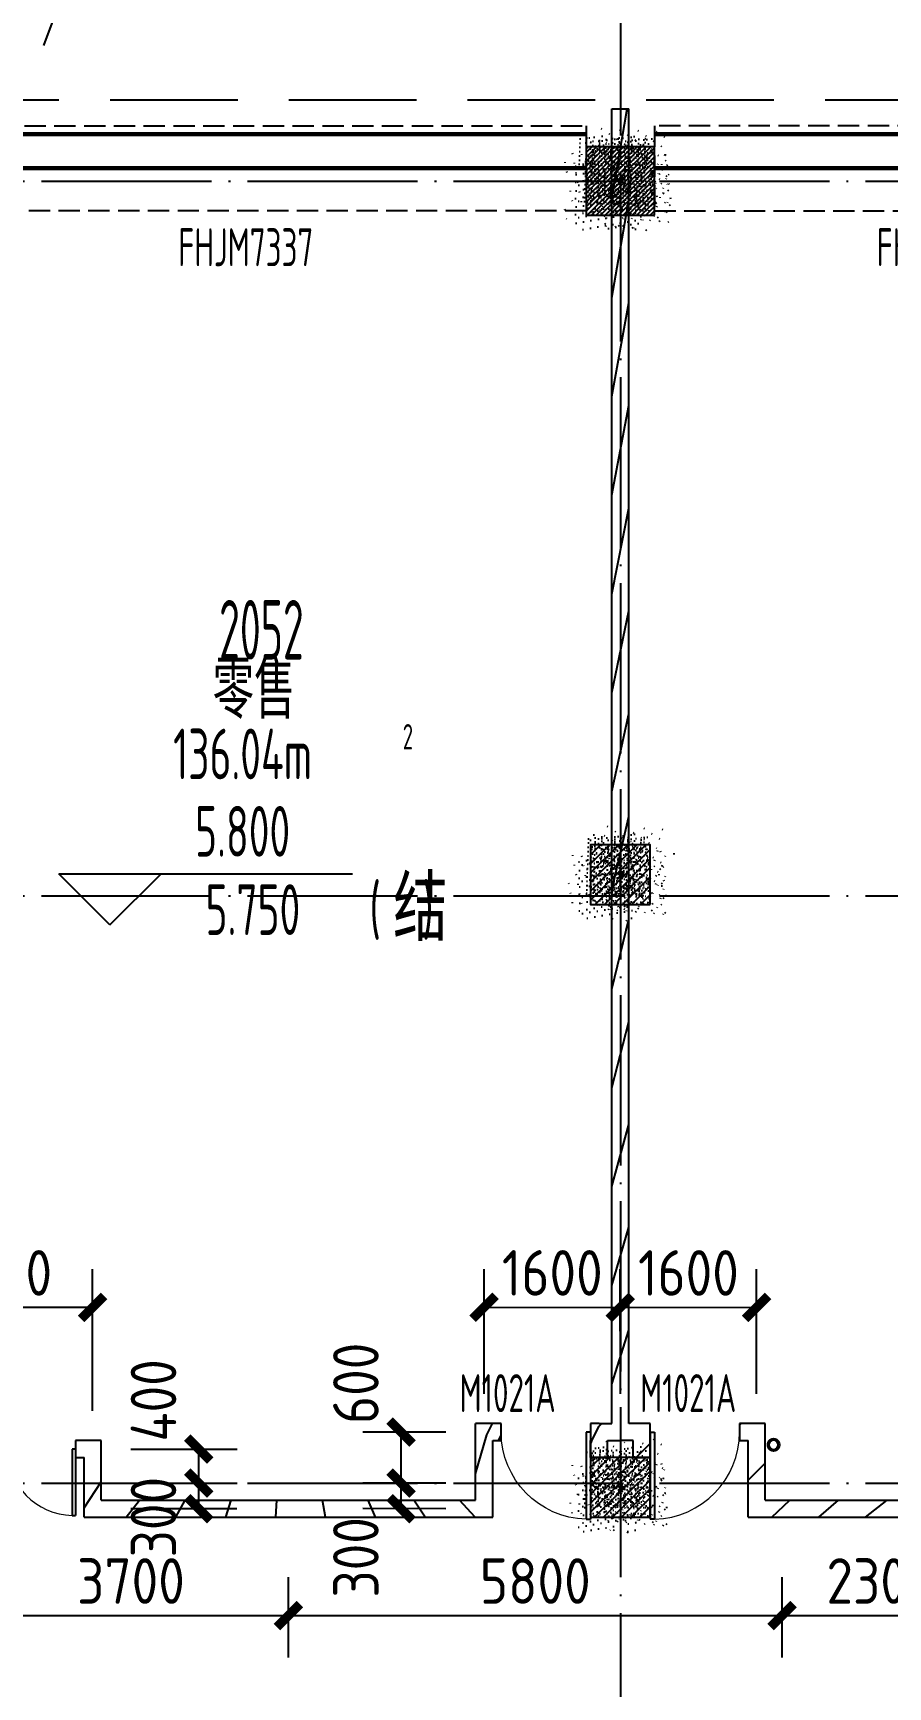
# Model space of a CAD drawing. Header units: inches. Extents: x 0 to 1813292486, y 0 to 3473589894.
# Drawn here: x 600524987 to 600535030, y 3473218124 to 3473237557 of the extents above; entities that cross this region are included whole.
import ezdxf
from ezdxf.enums import TextEntityAlignment as Align
from ezdxf.xclip import XClip

# ---------------------------------------------------------------- set-up
doc = ezdxf.new("R2010")
doc.units = ezdxf.units.IN
doc.header["$LTSCALE"] = 1000
doc.header["$MEASUREMENT"] = 0
doc.header["$XCLIPFRAME"] = 2
for name, pattern in [('AX-MALL-GIRD-200$0$DOTE', [2.42, 2, -0.2, 0.02, -0.2]), ('AX-MALL-WALL-P02-QT$0$Ax-Dxs-Wall-P01-150$0$DASH', [0.35, 0.25, -0.1]), ('AX-MALL-WALL-P02-QT$0$DASH', [0.35, 0.25, -0.1]), ('PX-MALL-P02-LG$0$CONTINOUS', [0])]:
    doc.linetypes.add(name, pattern=pattern)
for name, color, linetype in [('A-Anno-Note', 241, 'Continuous'), ('AX-MALL-DIM-P02$0$A-Anno-Dims', 3, 'Continuous'), ('AX-MALL-DIM-P02$0$A-Detl-Thin', 131, 'Continuous'), ('AX-MALL-GIRD-200$0$A-Grid', 222, 'AX-MALL-GIRD-200$0$DOTE'), ('AX-MALL-P02-200$0$A-Anno-Note', 241, 'Continuous'), ('AX-MALL-WALL-P02$0$A-Anno-Note', 241, 'Continuous'), ('AX-MALL-WALL-P02-QT$0$A-Detl-Fine', 152, 'Continuous'), ('AX-MALL-WALL-P02-QT$0$A-Detl-Patt', 8, 'Continuous'), ('AX-MALL-WALL-P02-QT$0$A-Detl-Thin', 131, 'Continuous'), ('AX-MALL-WALL-P02-QT$0$A-Wall', 2, 'Continuous'), ('AX-MALL-WALL-P02-QT$0$A-Wall-Patt', 13, 'Continuous'), ('AX-MALL-WALL-P02-QT$0$A-Wind', 4, 'Continuous'), ('AX-MALL-WORD-P02$0$A-Anno-Levl', 201, 'Continuous'), ('AX-MALL-WORD-P02$0$A-Anno-Note', 241, 'Continuous'), ('AX-MALL-WORD-P02$0$A-Spac-Iden', 231, 'Continuous'), ('AX-MALL-WORD-P02$0$A-Wind-Iden', 11, 'Continuous'), ('AX-MALL-ZTKD-P02$0$A-Anno-Dims', 3, 'Continuous'), ('AX-MALL-ZTKD-P02$0$A-Anno-Note', 241, 'Continuous'), ('PX-MALL-P02-LG$0$P-Pipe-Risr', 7, 'Continuous'), ('PX-MALL-P02-LG$0$P-Pipe-Risr-Arch', 6, 'Continuous'), ('PX-MALL-P02-LG$0$P-Pipe-Risr-W100', 6, 'Continuous'), ('PX-MALL-P02-LG$0$P-Pipe-Risr-W50', 6, 'Continuous'), ('PX-MALL-P02-LG$0$P-Sewr-Pipe', 123, 'PX-MALL-P02-LG$0$CONTINOUS'), ('SX-MALL-WALL-L-1F~2F$0$S-COLU', 30, 'Continuous'), ('SX-MALL-WALL-L-1F~2F$0$S-PATT-WALL', 83, 'Continuous'), ('SX-MALL-WALL-L-1F~2F$0$单形心', 4, 'Continuous')]:
    doc.layers.add(name, color=color, linetype=linetype)
doc.styles.add('AX-MALL-DIM-P02$0$_TCH_DIM_T3', font='gbenor.shx')
doc.styles.add('AX-MALL-WORD-P02$0$_TCH_DIM', font='gbenor.shx')
doc.styles.add('AX-MALL-WORD-P02$0$_TCH_SPACE', font='gbenor.shx', dxfattribs={"bigfont": 'gbcbig.shx'})
doc.styles.add('AX-MALL-WORD-P02$0$_TCH_WINDOW', font='gbenor.shx', dxfattribs={"bigfont": 'gbcbig.shx'})
doc.styles.add('AX-MALL-WORD-P02$0$STANDARD', font='gbenor.shx', dxfattribs={"bigfont": 'gbcbig.shx'})
doc.styles.add('AX-MALL-ZTKD-P02$0$_TCH_DIM_T3', font='gbenor.shx')
doc.styles.add('PX-MALL-P02-LG$0$jzfz', font='gbenor.shx', dxfattribs={"bigfont": 'gbcbig.shx'})
doc.dimstyles.new('AX-MALL-DIM-P02$0$_TCH_ARCH&&180', dxfattribs={"dimtxt": 535.5, "dimasz": 270, "dimexe": 450, "dimexo": 450, "dimgap": 137.25, "dimtad": 1, "dimdec": 0, "dimzin": 0, "dimdsep": 46, "dimtxsty": 'AX-MALL-DIM-P02$0$_TCH_DIM_T3', "dimblk": 'AX-MALL-DIM-P02$0$_ArchTick', "dimcen": 0.09, "dimclrt": 7, "dimazin": 2, "dimtfac": 1, "dimtdec": 0, "dimtix": 1, "dimtmove": 2, "dimatfit": 3, "dimfxl": 500, "dimtolj": 1, "dimtzin": 0, "dimarcsym": 0})
doc.dimstyles.new('AX-MALL-ZTKD-P02$0$_TCH_ARCH&&180', dxfattribs={"dimtxt": 535.5, "dimasz": 270, "dimexe": 450, "dimexo": 450, "dimgap": 137.25, "dimtad": 1, "dimdec": 0, "dimzin": 0, "dimdsep": 46, "dimtxsty": 'AX-MALL-ZTKD-P02$0$_TCH_DIM_T3', "dimblk": 'AX-MALL-ZTKD-P02$0$_ArchTick', "dimcen": 0.09, "dimclrt": 7, "dimazin": 2, "dimtfac": 1, "dimtdec": 0, "dimtix": 1, "dimtmove": 2, "dimatfit": 3, "dimfxl": 500, "dimtolj": 1, "dimtzin": 0, "dimarcsym": 0})
pattern_1 = [(45, (0, 359), (-353.553532015, 353.553532015), [])]

# ---------------------------------------------------------------- blocks, each defined once
blk = doc.blocks.new('AX-MALL-WORD-P02')
at = {"layer": 'AX-MALL-WORD-P02$0$A-Anno-Levl'}
for p, q in [((600337782, 3473104796), (600337429, 3473105568)), ((600337429, 3473105568), (600340661, 3473104364)), ((600337782, 3473104796), (600337429, 3473105568)), ((600337429, 3473105568), (600340661, 3473104364)), ((600337782, 3473104796), (600338554, 3473105149)), ((600337782, 3473104796), (600338554, 3473105149))]:
    blk.add_line(p, q, dxfattribs=at)
at = {"layer": 'AX-MALL-WORD-P02$0$A-Anno-Note'}
for s, height, style, width, p in [('2052', 700, 'AX-MALL-WORD-P02$0$STANDARD', 0.6, (600340071, 3473107269)), ('5.800', 595, 'AX-MALL-WORD-P02$0$_TCH_DIM', 0.7, (600338998, 3473105197)), ('5.750', 595, 'AX-MALL-WORD-P02$0$_TCH_DIM', 0.7, (600338792, 3473104292)), ('(', 595, 'AX-MALL-WORD-P02$0$_TCH_DIM', 0.7, (600340597, 3473103620)), ('结', 675, 'AX-MALL-WORD-P02$0$_TCH_DIM', 0.7, (600340857, 3473103523)), (')', 595, 'AX-MALL-WORD-P02$0$_TCH_DIM', 0.7, (600341180, 3473103403))]:
    blk.add_text(s, height=height, rotation=339.5682, dxfattribs=dict(at, style=style, width=width)).set_placement(p)
at = {"layer": 'AX-MALL-WORD-P02$0$A-Anno-Note', "style": 'AX-MALL-WORD-P02$0$STANDARD'}
blk.add_text('零售', height=675.2, rotation=339.5682, dxfattribs=at).set_placement((600339758, 3473106647))
at = {"layer": 'AX-MALL-WORD-P02$0$A-Spac-Iden', "style": 'AX-MALL-WORD-P02$0$_TCH_SPACE', "width": 0.7}
for s, height, p in [('136.04m', 595, (600339074, 3473106139)), ('2', 298, (600341724, 3473105526))]:
    blk.add_text(s, height=height, rotation=339.5682, dxfattribs=at).set_placement(p)
at = {"layer": 'AX-MALL-WORD-P02$0$A-Wind-Iden', "style": 'AX-MALL-WORD-P02$0$_TCH_WINDOW', "width": 0.7}
for s, p in [('FHJM7337', (600341233, 3473111768)), ('FHJM7337', (600348922, 3473108904)), ('M1021A', (600339631, 3473097996)), ('M1021A', (600341619, 3473097256))]:
    blk.add_text(s, height=446.2, rotation=339.5682, dxfattribs=at).set_placement(p)
blk = doc.blocks.new('AX-MALL-GIRD-200')
at = {"layer": 'AX-MALL-GIRD-200$0$A-Grid'}
for p, q in [((600370145.4, 3473174495.4), (600331415.9, 3473070531.7)), ((600226689.8, 3473155507), (600584585.8, 3473022180.2)), ((600223757.4, 3473147635.4), (600581653.4, 3473014308.6)), ((600221348.7, 3473141169.5), (600579244.7, 3473007842.7))]:
    blk.add_line(p, q, dxfattribs=at)
blk = doc.blocks.new('*U137')
at = {"layer": 'AX-MALL-WALL-P02-QT$0$A-Detl-Fine', "color": 152, "linetype": 'AX-MALL-WALL-P02-QT$0$Ax-Dxs-Wall-P01-150$0$DASH'}
blk.add_lwpolyline([(-1000, 21937), (-1000, 14637), (0, 14637), (0, 21937)], close=True, dxfattribs=at)
at = {"layer": 'AX-MALL-WALL-P02-QT$0$A-Detl-Thin', "linetype": 'AX-MALL-WALL-P02-QT$0$Ax-Dxs-Wall-P01-150$0$DASH', "const_width": 50}
for points in [[(-900, 14637), (-900, 21937)], [(-500, 14637), (-500, 21937)]]:
    blk.add_lwpolyline(points, dxfattribs=at)
blk = doc.blocks.new('*U103')
at = {"layer": 'AX-MALL-WALL-P02-QT$0$A-Detl-Fine', "color": 152, "linetype": 'AX-MALL-WALL-P02-QT$0$Ax-Dxs-Wall-P01-150$0$DASH'}
blk.add_lwpolyline([(-1000, 21943), (-1000, 14637), (0, 14637), (0, 21943)], close=True, dxfattribs=at)
at = {"layer": 'AX-MALL-WALL-P02-QT$0$A-Detl-Thin', "linetype": 'AX-MALL-WALL-P02-QT$0$Ax-Dxs-Wall-P01-150$0$DASH', "const_width": 50}
for points in [[(-900, 14637), (-900, 21943)], [(-500, 14637), (-500, 21943)]]:
    blk.add_lwpolyline(points, dxfattribs=at)
blk = doc.blocks.new('AX-MALL-WALL-P02-QT$0$tj')
at = {"layer": 'AX-MALL-WALL-P02-QT$0$A-Detl-Patt'}
h = blk.add_hatch(dxfattribs=at)
h.set_pattern_fill('STEEL', color=256, scale=100, angle=50.4318)
h.set_pattern_definition([(75, (-14278.2, 156289.83), (-153.340725, 41.08752), []), (75, (-14317.88, 156358.57), (-153.340725, 41.08752), [])])
edge = h.paths.add_edge_path()
edge.add_line((88101, 47667), (87884, 47460))
edge.add_line((87884, 47460), (91572, 43585))
edge.add_arc((262949, 558938), 543101, 251.60574, 260.02887)
edge.add_arc((172181, -2862), 27100, 64.7129, 96.9316, ccw=False)
edge.add_arc((262949, 558936), 543100, 261.61551, 271.72515)
edge.add_line((279299, 16083), (279299, 16383))
edge.add_arc((262949, 558936), 542800, 261.6202, 271.7261, ccw=False)
edge.add_arc((172181, -2862), 27400, 64.8063, 96.8382)
edge.add_arc((262949, 558938), 542801, 251.61364, 260.02417, ccw=False)
edge.add_line((91737, 43846), (88101, 47667))
blk = doc.blocks.new('SX-MALL-WALL-L-1F~2F$0$BANWANG_XINGXIN')
at = {"color": 0}
for points in [[(0.71, 0.71), (-0.71, -0.71)], [(-0.71, 0.71), (0.71, -0.71)]]:
    blk.add_lwpolyline(points, dxfattribs=at)
blk = doc.blocks.new('SX-MALL-WALL-L-1F~2F')
at = {"layer": 'SX-MALL-WALL-L-1F~2F$0$S-PATT-WALL'}
h = blk.add_hatch(dxfattribs=at)
h.set_pattern_fill('钢筋混凝土', color=256, scale=15, pattern_type=2)
h.set_pattern_definition([(24.568161, (600485466.92, 3473007242.096), (-15.59158, 34.1050234), []), (29.56816, (600485466.92, 3473007242.1), (97.534454, -46.3792), [11.25, -123.75]), (334.56816, (600485466.92, 3473007242.1), (19.8844, 112.996114), [9, -99]), (80.01956, (600485475.05, 3473007238.23), (117.4189, 66.61682), [9.56103, -105.17132]), (25.75236, (600485477.4, 3473007270.21), (141.34762, -79.15082), [16.875, -185.625]), (76.20376, (600485489.17, 3473007263.61), (182.38784, 87.98254), [14.34154, -157.75695]), (330.75236, (600485477.4, 3473007270.21), (182.38777, 87.98268), [13.5, -148.5]), (0.56816, (600485488.83, 3473007257.94), (62.820473, -87.849804), [11.25, -123.75]), (305.56816, (600485488.83, 3473007257.94), (72.17289, 89.18848), [9, -99]), (51.01956, (600485494.07, 3473007250.62), (134.99336, 1.33857), [9.56103, -105.17132]), (17.068161, (600485466.92, 3473007242.096), (19.140857, 46.155895), [0, -97.8, 0, -100.5, 0, -99.375]), (347.06816, (600485466.92, 3473007242.096), (57.630847, 41.664428), [0, -57.3, 0, -95.55, 0, -37.875]), (307.06816, (600485435.575, 3473007253.773), (73.85474, -31.123423), [0, -37.5, 0, -117, 0, -155.25]), (297.06816, (600485421.52, 3473007259.01), (87.216417, -16.466838), [0, -48.75, 0, -77.7, 0, -110.25])])
h.paths.add_polyline_path([(600346687, 3473110378), (600346966, 3473111127), (600346216, 3473111407), (600345937, 3473110657)])
h = blk.add_hatch(dxfattribs=at)
h.set_pattern_fill('钢筋混凝土', color=256, scale=15, pattern_type=2)
h.set_pattern_definition([(24.56816, (600332935.79, 3473134121.86), (-31.18316, 68.21005), []), (29.56816, (600332935.79, 3473134121.86), (97.53445, -46.3792), [11.25, -123.75]), (334.56816, (600332935.79, 3473134121.86), (19.8844, 112.9961), [9, -99]), (80.01956, (600332943.92, 3473134118), (117.4189, 66.61682), [9.56103, -105.1713]), (25.75236, (600332946.26, 3473134149.97), (141.3476, -79.1508), [16.875, -185.625]), (76.20376, (600332958.04, 3473134143.38), (182.3878, 87.98254), [14.34154, -157.75695]), (330.75236, (600332946.26, 3473134149.97), (182.3878, 87.9827), [13.5, -148.5]), (0.56816, (600332957.7, 3473134137.71), (62.82047, -87.8498), [11.25, -123.75]), (305.56816, (600332957.7, 3473134137.71), (72.1729, 89.18848), [9, -99]), (51.01956, (600332962.94, 3473134130.39), (134.99336, 1.33857), [9.56103, -105.1713]), (17.06816, (600332935.79, 3473134121.862), (19.140857, 46.155895), [0.75, -97.8, 0.75, -100.5, 0.75, -99.375]), (347.06816, (600332935.79, 3473134121.86), (57.63085, 41.66443), [0.75, -57.3, 0.75, -95.55, 0.75, -37.875]), (307.06816, (600332904.444, 3473134133.54), (73.85474, -31.123423), [0.75, -37.5, 0.75, -117, 0.75, -155.25]), (297.06816, (600332890.39, 3473134138.776), (87.21642, -16.46684), [0.75, -48.75, 0.75, -77.7, 0.75, -110.25])])
h.paths.add_polyline_path([(600343812, 3473102805), (600344056, 3473103461), (600343400, 3473103705), (600343156, 3473103049)])
h = blk.add_hatch(dxfattribs=at)
h.set_pattern_fill('钢筋混凝土', color=256, scale=15, pattern_type=2)
h.set_pattern_definition([(24.56816, (600332831.06, 3473133840.736), (-31.18316, 68.21005), []), (29.56816, (600332831.06, 3473133840.74), (97.53445, -46.3792), [11.25, -123.75]), (334.56816, (600332831.06, 3473133840.74), (19.8844, 112.9961), [9, -99]), (80.01956, (600332839.19, 3473133836.87), (117.4189, 66.61682), [9.56103, -105.17132]), (25.75236, (600332841.53, 3473133868.85), (141.3476, -79.1508), [16.875, -185.625]), (76.20376, (600332853.31, 3473133862.25), (182.38784, 87.98254), [14.34154, -157.75695]), (330.75236, (600332841.53, 3473133868.85), (182.3878, 87.9827), [13.5, -148.5]), (0.56816, (600332852.97, 3473133856.58), (62.82047, -87.8498), [11.25, -123.75]), (305.56816, (600332852.97, 3473133856.58), (72.1729, 89.18848), [9, -99]), (51.01956, (600332858.21, 3473133849.26), (134.99336, 1.33857), [9.56103, -105.17132]), (17.06816, (600332831.06, 3473133840.736), (19.140857, 46.155895), [0.75, -97.8, 0.75, -100.5, 0.75, -99.375]), (347.06816, (600332831.06, 3473133840.736), (57.63085, 41.66443), [0.75, -57.3, 0.75, -95.55, 0.75, -37.875]), (307.06816, (600332799.716, 3473133852.413), (73.85474, -31.123423), [0.75, -37.5, 0.75, -117, 0.75, -155.25]), (297.06816, (600332785.66, 3473133857.65), (87.21642, -16.46684), [0.75, -48.75, 0.75, -77.7, 0.75, -110.25])])
h.paths.add_polyline_path([(600341299, 3473096058), (600341543, 3473096714), (600340887, 3473096958), (600340643, 3473096302)])
at = {"layer": 'SX-MALL-WALL-L-1F~2F$0$S-COLU'}
for points in [[(600346687, 3473110378), (600346966, 3473111127), (600346216, 3473111407), (600345937, 3473110657)], [(600343812, 3473102805), (600344056, 3473103461), (600343400, 3473103705), (600343156, 3473103049)], [(600341299, 3473096058), (600341543, 3473096714), (600340887, 3473096958), (600340643, 3473096302)]]:
    blk.add_lwpolyline(points, close=True, dxfattribs=at)
at = {"layer": 'SX-MALL-WALL-L-1F~2F$0$单形心', "xscale": 50, "yscale": 50, "zscale": 50}
for p in [(600346451, 3473110892), (600343606, 3473103255), (600341093, 3473096508)]:
    blk.add_blockref('SX-MALL-WALL-L-1F~2F$0$BANWANG_XINGXIN', p, dxfattribs=at)
blk = doc.blocks.new('SX-MALL-WALL-L-2F~3F')
ref = blk.add_blockref('SX-MALL-WALL-L-1F~2F', (0, 0))
XClip(ref).set_block_clipping_path([(600349769.7341375351, 3473074679.4185328484), (600357001.730252862, 3473071985.2877659798), (600356499.8725732565, 3473070638.1249508858), (600359302.5086629391, 3473069594.0607671738), (600362345.176513195, 3473077761.6532011032), (600381551.4312517643, 3473070606.7597260475), (600391553.7259278297, 3473066880.61145401), (600387749.8276439905, 3473056669.6083569527), (600391632.1759798527, 3473055223.3196787834), (600395635.5522460938, 3473065969.7919559479), (600406982.2408491373, 3473061742.8174967766), (600403058.8006671667, 3473051210.921831131), (600412723.2437256575, 3473047610.6332001686), (600445093.3740637302, 3473134503.4669418335), (600393055.2444370985, 3473153889.1972270012), (600387463.4997383356, 3473138878.984498024), (600380158.3525342941, 3473141600.3661928177), (600382830.7519780397, 3473148774.0277791023), (600388210.852202177, 3473146769.7825717926), (600390696.2253516912, 3473153441.3996958733), (600277474.6974250078, 3473195619.7412028313), (600273446.9822528362, 3473184807.9347262383), (600257129.1117709875, 3473190886.8203101158), (600241575.9633431435, 3473149136.6905941963), (600258197.8999482393, 3473142944.531457901), (600255239.7303221226, 3473135003.7620258331), (600263182.3271956444, 3473132044.9116239548), (600260741.6763648987, 3473125493.3449602127), (600269350.4970673323, 3473122286.3066320419), (600271511.1407766342, 3473128086.2355370522), (600286270.1853780746, 3473122588.0583357811), (600284109.5416688919, 3473116788.1294307709), (600282580.7823727131, 3473112684.4009017944), (600291840.7574170828, 3473109234.7884750366), (600290827.7957875729, 3473106515.6425981522), (600293360.405140996, 3473105572.171298027), (600294731.254416585, 3473109252.0137000084), (600323175.4764534235, 3473098655.7063288689), (600321336.3302773237, 3473093718.7900648117), (600344750.773285985, 3473084996.2229762077), (600341987.4689643383, 3473077578.5406708717), (600344583.679042697, 3473076611.3762340546), (600346015.5062012672, 3473080454.9047570229), (600351201.5612961054, 3473078522.947054863)])
blk = doc.blocks.new('SX-MALL-WALL-2F~3F')
blk.add_blockref('SX-MALL-WALL-L-2F~3F', (0, 0))
blk = doc.blocks.new('AX-MALL-WALL-P02-QT$0$$DorLib2D$00000002')
for p, q in [((-0.5, 0), (-0.5, 0.4875)), ((-0.475, 0.4875), (-0.5, 0.4875)), ((-0.475, 0), (-0.475, 0.4875)), ((0.475, 0), (0.475, 0.4875)), ((0.475, 0.4875), (0.5, 0.4875)), ((0.5, 0), (0.5, 0.4875)), ((-0.5, 0), (-0.475, 0)), ((0.5, 0), (0.475, 0))]:
    blk.add_line(p, q)
at = {"lineweight": 13}
for centre, start, end in [((-0.4875, 0), 0, 88.53072), ((0.4875, 0), 91.46928, 180)]:
    blk.add_arc(centre, 0.4875, start, end, dxfattribs=at)
blk = doc.blocks.new('AX-MALL-WALL-P02-QT$0$$DorLib2D$00000001')
for p, q in [((0.45, 0.975), (0.5, 0.975)), ((0.45, 0), (0.45, 0.975)), ((0.5, 0), (0.5, 0.975)), ((0.5, 0), (0.45, 0))]:
    blk.add_line(p, q)
at = {"lineweight": 13}
blk.add_arc((0.475, 0), 0.975, 91.4693, 180, dxfattribs=at)
blk = doc.blocks.new('AX-MALL-WALL-P02-QT')
at = {"layer": 'AX-MALL-WALL-P02-QT$0$A-Wall-Patt'}
h = blk.add_hatch(dxfattribs=at)
h.set_pattern_fill('普通砖', color=256, scale=200, style=0)
h.set_pattern_definition(pattern_1)
h.paths.add_polyline_path([(600341331.3, 3473097148.3), (600341448.3, 3473097175.9), (600346841.8, 3473111653.9), (600346654.4, 3473111723.7), (600341260.9, 3473097245.7)])
h = blk.add_hatch(dxfattribs=at)
h.set_pattern_fill('普通砖', color=256, scale=200, style=0)
h.set_pattern_definition(pattern_1)
h.paths.add_polyline_path([(600335568.5, 3473099152.8), (600335287.4, 3473099257.5), (600335217.6, 3473099070.1), (600335311.3, 3473099035.2)])
h = blk.add_hatch(dxfattribs=at)
h.set_pattern_fill('普通砖', color=256, scale=200, style=0)
h.set_pattern_definition(pattern_1)
h.paths.add_polyline_path([(600335066.9, 3473098379.3), (600335324.2, 3473098496.9), (600335568.5, 3473099152.8), (600335311.3, 3473099035.2)])
h = blk.add_hatch(dxfattribs=at)
h.set_pattern_fill('普通砖', color=256, scale=200, style=0)
h.set_pattern_definition(pattern_1)
h.paths.add_polyline_path([(600335324.2, 3473098496.9), (600335066.9, 3473098379.3), (600339565, 3473096703.6), (600339447.4, 3473096960.8)])
h = blk.add_hatch(dxfattribs=at)
h.set_pattern_fill('普通砖', color=256, scale=200, style=0)
h.set_pattern_definition(pattern_1)
h.paths.add_polyline_path([(600339447.4, 3473096960.8), (600339565, 3473096703.6), (600339879.1, 3473097547), (600339761.5, 3473097804.2)])
h = blk.add_hatch(dxfattribs=at)
h.set_pattern_fill('普通砖', color=256, scale=200, style=0)
h.set_pattern_definition(pattern_1)
h.paths.add_polyline_path([(600339879.1, 3473097547), (600339972.9, 3473097512.1), (600340042.7, 3473097699.5), (600339761.5, 3473097804.2)])
h = blk.add_hatch(dxfattribs=at)
h.set_pattern_fill('普通砖', color=256, scale=200, style=0)
h.set_pattern_definition(pattern_1)
h.paths.add_polyline_path([(600341120.3, 3473097298), (600341026.6, 3473097333), (600340956.8, 3473097145.5), (600341073.8, 3473097173.1)])
h = blk.add_hatch(dxfattribs=at)
h.set_pattern_fill('普通砖', color=256, scale=200, style=0)
h.set_pattern_definition(pattern_1)
h.paths.add_polyline_path([(600341073.8, 3473097173.1), (600341144.2, 3473097075.7), (600341284.8, 3473097023.4), (600341331.3, 3473097148.3), (600341260.9, 3473097245.7), (600341120.3, 3473097298)])
h = blk.add_hatch(dxfattribs=at)
h.set_pattern_fill('普通砖', color=256, scale=200, style=0)
h.set_pattern_definition(pattern_1)
h.paths.add_polyline_path([(600341074.4, 3473096888.3), (600341144.2, 3473097075.7), (600341073.8, 3473097173.1), (600340956.8, 3473097145.5), (600340887, 3473096958.1)])
h = blk.add_hatch(dxfattribs=at)
h.set_pattern_fill('普通砖', color=256, scale=200, style=0)
h.set_pattern_definition(pattern_1)
h.paths.add_polyline_path([(600341542.3, 3473096998.6), (600341588.9, 3473097123.5), (600341448.3, 3473097175.9), (600341331.3, 3473097148.3), (600341284.8, 3473097023.4), (600341425.3, 3473096971)])
h = blk.add_hatch(dxfattribs=at)
h.set_pattern_fill('普通砖', color=256, scale=200, style=0)
h.set_pattern_definition(pattern_1)
h.paths.add_polyline_path([(600341612.8, 3473096901.2), (600341682.6, 3473097088.6), (600341588.9, 3473097123.5), (600341542.3, 3473096998.6)])
h = blk.add_hatch(dxfattribs=at)
h.set_pattern_fill('普通砖', color=256, scale=200, style=0)
h.set_pattern_definition(pattern_1)
h.paths.add_polyline_path([(600341542.9, 3473096713.8), (600341612.8, 3473096901.2), (600341542.3, 3473096998.6), (600341425.3, 3473096971), (600341355.5, 3473096783.6)])
h = blk.add_hatch(dxfattribs=at)
h.set_pattern_fill('普通砖', color=256, scale=200, style=0)
h.set_pattern_definition(pattern_1)
h.paths.add_polyline_path([(600342947.6, 3473096617.3), (600342666.5, 3473096722), (600342596.7, 3473096534.6), (600342690.4, 3473096499.7)])
h = blk.add_hatch(dxfattribs=at)
h.set_pattern_fill('普通砖', color=256, scale=200, style=0)
h.set_pattern_definition(pattern_1)
h.paths.add_polyline_path([(600342376.2, 3473095656.3), (600342633.5, 3473095773.9), (600342947.6, 3473096617.3), (600342690.4, 3473096499.7)])
h = blk.add_hatch(dxfattribs=at)
h.set_pattern_fill('普通砖', color=256, scale=200, style=0)
h.set_pattern_definition(pattern_1)
h.paths.add_polyline_path([(600342633.5, 3473095773.9), (600342376.2, 3473095656.3), (600346874.3, 3473093980.7), (600346756.7, 3473094237.9)])
at = {"layer": 'AX-MALL-WALL-P02-QT$0$A-Detl-Thin', "linetype": 'AX-MALL-WALL-P02-QT$0$DASH', "ltscale": 6}
blk.add_lwpolyline([(600377709.4, 3473093307.3, -0.1318648), (600365703.2, 3473101092, 0.1160472), (600354377.7, 3473108953.2), (600328790.9, 3473118485.1)], format="xyb", dxfattribs=at)
at = {"layer": 'AX-MALL-WALL-P02-QT$0$A-Wall'}
for p, q in [((600341260.9, 3473097245.7), (600346654.4, 3473111723.7)), ((600346654.4, 3473111723.7), (600346841.8, 3473111653.9)), ((600341448.3, 3473097175.9), (600346841.8, 3473111653.9)), ((600335287.4, 3473099257.5), (600335217.6, 3473099070.1)), ((600335568.5, 3473099152.8), (600335287.4, 3473099257.5)), ((600335217.6, 3473099070.1), (600335311.3, 3473099035.2)), ((600335324.2, 3473098496.9), (600335568.5, 3473099152.8)), ((600335066.9, 3473098379.3), (600335311.3, 3473099035.2)), ((600335324.2, 3473098496.9), (600339447.4, 3473096960.8)), ((600335066.9, 3473098379.3), (600339565, 3473096703.6)), ((600339447.4, 3473096960.8), (600339761.5, 3473097804.2)), ((600340042.7, 3473097699.5), (600339761.5, 3473097804.2)), ((600339972.9, 3473097512.1), (600340042.7, 3473097699.5)), ((600339565, 3473096703.6), (600339879.1, 3473097547)), ((600339879.1, 3473097547), (600339972.9, 3473097512.1)), ((600341026.6, 3473097333), (600340956.8, 3473097145.5)), ((600341120.3, 3473097298), (600341026.6, 3473097333)), ((600341120.3, 3473097298), (600341260.9, 3473097245.7)), ((600340887, 3473096958.1), (600340956.8, 3473097145.5)), ((600341588.9, 3473097123.5), (600341448.3, 3473097175.9)), ((600341682.6, 3473097088.6), (600341588.9, 3473097123.5)), ((600340887, 3473096958.1), (600341074.4, 3473096888.3)), ((600341074.4, 3473096888.3), (600341144.2, 3473097075.7)), ((600341144.2, 3473097075.7), (600341284.8, 3473097023.4)), ((600341425.3, 3473096971), (600341284.8, 3473097023.4)), ((600341355.5, 3473096783.6), (600341425.3, 3473096971)), ((600341612.8, 3473096901.2), (600341682.6, 3473097088.6)), ((600341355.5, 3473096783.6), (600341542.9, 3473096713.8)), ((600341542.9, 3473096713.8), (600341612.8, 3473096901.2)), ((600342666.5, 3473096722), (600342596.7, 3473096534.6)), ((600342947.6, 3473096617.3), (600342666.5, 3473096722)), ((600342596.7, 3473096534.6), (600342690.4, 3473096499.7)), ((600342633.5, 3473095773.9), (600342947.6, 3473096617.3)), ((600342376.2, 3473095656.3), (600342690.4, 3473096499.7)), ((600342633.5, 3473095773.9), (600346756.7, 3473094237.9)), ((600342376.2, 3473095656.3), (600346874.3, 3473093980.7))]:
    blk.add_line(p, q, dxfattribs=at)
at = {"layer": 'AX-MALL-WALL-P02-QT$0$A-Detl-Thin'}
blk.add_blockref('SX-MALL-WALL-2F~3F', (0, 0), dxfattribs=at)
at = {"layer": 'AX-MALL-WALL-P02-QT$0$A-Detl-Thin', "rotation": 339.5681613091762}
blk.add_blockref('AX-MALL-WALL-P02-QT$0$tj', (600144118.7, 3473128496.3), dxfattribs=at)
at = {"layer": 'AX-MALL-WALL-P02-QT$0$A-Detl-Thin', "color": 5, "xscale": -1, "rotation": 69.56816131530587}
blk.add_blockref('*U137', (600359670.2, 3473105594.4), dxfattribs=at)
at = {"layer": 'AX-MALL-WALL-P02-QT$0$A-Detl-Thin', "color": 5, "rotation": 249.5681614142843}
blk.add_blockref('*U103', (600332988.2, 3473115534.2), dxfattribs=at)
at = {"layer": 'AX-MALL-WALL-P02-QT$0$A-Wind'}
blk.add_blockref('AX-MALL-GIRD-200', (0, 0), dxfattribs=at)
at = {"layer": 'AX-MALL-WALL-P02-QT$0$A-Wind', "zscale": 200}
for name, p, xscale, yscale, rotation in [('AX-MALL-WALL-P02-QT$0$$DorLib2D$00000002', (600334502.8, 3473099443.1), 1600, 1600, 159.5681613540089), ('AX-MALL-WALL-P02-QT$0$$DorLib2D$00000001', (600340499.7, 3473097422.5), 1050, -1050, 339.5681612755396), ('AX-MALL-WALL-P02-QT$0$$DorLib2D$00000001', (600342139.6, 3473096811.6), 1050, 1050, 159.5681614188877)]:
    blk.add_blockref(name, p, dxfattribs=dict(at, xscale=xscale, yscale=yscale, rotation=rotation))
blk = doc.blocks.new('AX-MALL-WALL-P02')
at = {"layer": 'AX-MALL-WALL-P02$0$A-Anno-Note'}
blk.add_blockref('AX-MALL-WORD-P02', (0, 0), dxfattribs=at)
blk.add_blockref('AX-MALL-WALL-P02-QT', (0, 0), dxfattribs=at)
blk = doc.blocks.new('PX-MALL-P02-LG$0$P-Risr')
at = {"layer": 'PX-MALL-P02-LG$0$P-Pipe-Risr-W50'}
h = blk.add_hatch(color=0, dxfattribs=at)
edge = h.paths.add_edge_path()
edge.add_ellipse((0, 0), major_axis=(47.1, 47.1), ratio=1, start_angle=225, end_angle=405, ccw=False)
edge.add_ellipse((0, 0), major_axis=(47.1, 47.1), ratio=1, start_angle=133.9676, end_angle=225, ccw=False)
edge.add_line((-67, 1), (-54, 1))
edge.add_ellipse((0, 0), major_axis=(-38.5, 38.5), ratio=1, start_angle=43.7381, end_angle=135)
edge.add_ellipse((0, 0), major_axis=(38.5, 38.5), ratio=1, start_angle=225, end_angle=405)
edge.add_ellipse((0, 0), major_axis=(38.5, 38.5), ratio=1, start_angle=45, end_angle=133.7381)
edge.add_line((-54, 1), (-67, 1))
edge.add_ellipse((0, 0), major_axis=(-47.1, 47.1), ratio=1, start_angle=-45, end_angle=43.9676, ccw=False)
at = {"layer": 'PX-MALL-P02-LG$0$P-Pipe-Risr-Arch', "ltscale": 0.7}
blk.add_circle((0, 0), 59.3, dxfattribs=at)
at = {"layer": 'PX-MALL-P02-LG$0$P-Pipe-Risr-W100', "color": 0, "const_width": 15}
blk.add_lwpolyline([(-75, 0, 1), (75, 0, 1)], format="xyb", close=True, dxfattribs=at)
at = {"layer": 'PX-MALL-P02-LG$0$P-Pipe-Risr-W50'}
blk.add_circle((0, 0), 54.5, dxfattribs=at)
at = {"layer": 'PX-MALL-P02-LG$0$P-Pipe-Risr', "style": 'PX-MALL-P02-LG$0$jzfz', "width": 0.6, "flags": 1}
for tag in ['RANGE', 'SYS-MARK']:
    blk.add_attdef(tag, text='', height=0.0156, dxfattribs=at).set_placement((0, -46), align=Align.MIDDLE)
blk = doc.blocks.new('PX-MALL-P02-LG')
at = {"layer": 'PX-MALL-P02-LG$0$P-Sewr-Pipe', "ltscale": 0.7, "xscale": -1, "rotation": 69.5681611982942}
blk.add_blockref('PX-MALL-P02-LG$0$P-Risr', (600342954, 3473096348), dxfattribs=at)
blk = doc.blocks.new('AX-MALL-ZTKD-P02$0$_ArchTick')
at = {"color": 0, "linetype": 'ByBlock', "const_width": 0.4}
blk.add_lwpolyline([(-0.5, -0.5), (0.5, 0.5)], dxfattribs=at)
blk = doc.blocks.new('*D1770')
at = {"layer": 'AX-MALL-ZTKD-P02$0$A-Anno-Dims', "color": 0, "lineweight": -2, "transparency": 16777216}
for p, q in [((600342455, 3473117296), (600341890, 3473115778)), ((600342047, 3473116200), (600352388, 3473112347)), ((600352796, 3473113443), (600352231, 3473111926))]:
    blk.add_line(p, q, dxfattribs=at)
at = {"layer": 'AX-MALL-ZTKD-P02$0$A-Anno-Dims', "color": 0, "lineweight": -2, "transparency": 16777216, "xscale": 270, "yscale": 270, "zscale": 270}
for p, rotation in [((600342047, 3473116200), 159.5681537450837), ((600352388, 3473112347), 339.5681537450837)]:
    blk.add_blockref('AX-MALL-ZTKD-P02$0$_ArchTick', p, dxfattribs=dict(at, rotation=rotation))
at = {"layer": 'AX-MALL-ZTKD-P02$0$A-Anno-Dims', "color": 7, "transparency": 16777216, "insert": (600347359, 3473114653), "char_height": 535.5, "attachment_point": 5, "rotation": 339.5682, "style": 'AX-MALL-ZTKD-P02$0$_TCH_DIM_T3'}
blk.add_mtext('\\A1;11035', dxfattribs=at)
blk = doc.blocks.new('AX-MALL-DIM-P02$0$_ArchTick')
at = {"color": 0, "linetype": 'ByBlock', "const_width": 0.4}
blk.add_lwpolyline([(-0.5, -0.5), (0.5, 0.5)], dxfattribs=at)
blk = doc.blocks.new('*D642')
at = {"layer": 'AX-MALL-DIM-P02$0$A-Anno-Dims', "color": 0, "lineweight": -2, "transparency": 16777216}
for p, q in [((600333535, 3473100284), (600334117, 3473101844)), ((600333959, 3473101423), (600336021, 3473100655)), ((600335597, 3473099516), (600336178, 3473101076))]:
    blk.add_line(p, q, dxfattribs=at)
at = {"layer": 'AX-MALL-DIM-P02$0$A-Anno-Dims', "color": 0, "lineweight": -2, "transparency": 16777216, "xscale": 270, "yscale": 270, "zscale": 270}
for p, rotation in [((600333959, 3473101423), 159.5681613142972), ((600336021, 3473100655), 339.5681613142971)]:
    blk.add_blockref('AX-MALL-DIM-P02$0$_ArchTick', p, dxfattribs=dict(at, rotation=rotation))
at = {"layer": 'AX-MALL-DIM-P02$0$A-Anno-Dims', "color": 7, "transparency": 16777216, "insert": (600335132, 3473101418), "char_height": 535.5, "attachment_point": 5, "rotation": 339.5682, "style": 'AX-MALL-DIM-P02$0$_TCH_DIM_T3'}
blk.add_mtext('\\A1;2200', dxfattribs=at)
blk = doc.blocks.new('*D646')
at = {"layer": 'AX-MALL-DIM-P02$0$A-Anno-Dims', "color": 0, "lineweight": -2, "transparency": 16777216}
for p, q in [((600335722, 3473098562), (600336890, 3473098127)), ((600335617, 3473098281), (600336785, 3473097846)), ((600336364, 3473098003), (600336469, 3473098284))]:
    blk.add_line(p, q, dxfattribs=at)
at = {"layer": 'AX-MALL-DIM-P02$0$A-Anno-Dims', "color": 0, "lineweight": -2, "transparency": 16777216, "xscale": 270, "yscale": 270, "zscale": 270}
for p, rotation in [((600336469, 3473098284), 69.56816134526956), ((600336364, 3473098003), 249.5681613452695)]:
    blk.add_blockref('AX-MALL-DIM-P02$0$_ArchTick', p, dxfattribs=dict(at, rotation=rotation))
at = {"layer": 'AX-MALL-DIM-P02$0$A-Anno-Dims', "color": 7, "transparency": 16777216, "insert": (600335831, 3473098095), "char_height": 535.5, "attachment_point": 5, "rotation": 69.5682, "style": 'AX-MALL-DIM-P02$0$_TCH_DIM_T3'}
blk.add_mtext('\\A1;300', dxfattribs=at)
blk = doc.blocks.new('*D647')
at = {"layer": 'AX-MALL-DIM-P02$0$A-Anno-Dims', "color": 0, "lineweight": -2, "transparency": 16777216}
for p, q in [((600335862, 3473098937), (600337030, 3473098502)), ((600336469, 3473098284), (600336608, 3473098659)), ((600335722, 3473098562), (600336890, 3473098127))]:
    blk.add_line(p, q, dxfattribs=at)
at = {"layer": 'AX-MALL-DIM-P02$0$A-Anno-Dims', "color": 0, "lineweight": -2, "transparency": 16777216, "xscale": 270, "yscale": 270, "zscale": 270}
for p, rotation in [((600336608, 3473098659), 69.5681613412849), ((600336469, 3473098284), 249.5681613412849)]:
    blk.add_blockref('AX-MALL-DIM-P02$0$_ArchTick', p, dxfattribs=dict(at, rotation=rotation))
at = {"layer": 'AX-MALL-DIM-P02$0$A-Anno-Dims', "color": 7, "transparency": 16777216, "insert": (600336310, 3473099380), "char_height": 535.5, "attachment_point": 5, "rotation": 69.5682, "style": 'AX-MALL-DIM-P02$0$_TCH_DIM_T3'}
blk.add_mtext('\\A1;400', dxfattribs=at)
blk = doc.blocks.new('*D648')
at = {"layer": 'AX-MALL-DIM-P02$0$A-Anno-Dims', "color": 0, "lineweight": -2, "transparency": 16777216}
for p, q in [((600339977, 3473098097), (600340489, 3473099470)), ((600340332, 3473099049), (600341831, 3473098490)), ((600341477, 3473097539), (600341988, 3473098912))]:
    blk.add_line(p, q, dxfattribs=at)
at = {"layer": 'AX-MALL-DIM-P02$0$A-Anno-Dims', "color": 0, "lineweight": -2, "transparency": 16777216, "xscale": 270, "yscale": 270, "zscale": 270}
for p, rotation in [((600340332, 3473099049), 159.5681613039541), ((600341831, 3473098490), 339.5681613039541)]:
    blk.add_blockref('AX-MALL-DIM-P02$0$_ArchTick', p, dxfattribs=dict(at, rotation=rotation))
at = {"layer": 'AX-MALL-DIM-P02$0$A-Anno-Dims', "color": 7, "transparency": 16777216, "insert": (600341223, 3473099149), "char_height": 535.5, "attachment_point": 5, "rotation": 339.5682, "style": 'AX-MALL-DIM-P02$0$_TCH_DIM_T3'}
blk.add_mtext('\\A1;1600', dxfattribs=at)
blk = doc.blocks.new('*D649')
at = {"layer": 'AX-MALL-DIM-P02$0$A-Anno-Dims', "color": 0, "lineweight": -2, "transparency": 16777216}
for p, q in [((600341477, 3473097539), (600341988, 3473098912)), ((600341831, 3473098490), (600343331, 3473097932)), ((600342976, 3473096980), (600343488, 3473098353))]:
    blk.add_line(p, q, dxfattribs=at)
at = {"layer": 'AX-MALL-DIM-P02$0$A-Anno-Dims', "color": 0, "lineweight": -2, "transparency": 16777216, "xscale": 270, "yscale": 270, "zscale": 270}
for p, rotation in [((600341831, 3473098490), 159.5681612980682), ((600343331, 3473097932), 339.5681612980682)]:
    blk.add_blockref('AX-MALL-DIM-P02$0$_ArchTick', p, dxfattribs=dict(at, rotation=rotation))
at = {"layer": 'AX-MALL-DIM-P02$0$A-Anno-Dims', "color": 7, "transparency": 16777216, "insert": (600342722, 3473098590), "char_height": 535.5, "attachment_point": 5, "rotation": 339.5682, "style": 'AX-MALL-DIM-P02$0$_TCH_DIM_T3'}
blk.add_mtext('\\A1;1600', dxfattribs=at)
blk = doc.blocks.new('*D650')
at = {"layer": 'AX-MALL-DIM-P02$0$A-Anno-Dims', "color": 0, "lineweight": -2, "transparency": 16777216}
for p, q in [((600339189, 3473097270), (600338275, 3473097611)), ((600339084, 3473096989), (600338170, 3473097330)), ((600338591, 3473097173), (600338696, 3473097454))]:
    blk.add_line(p, q, dxfattribs=at)
at = {"layer": 'AX-MALL-DIM-P02$0$A-Anno-Dims', "color": 0, "lineweight": -2, "transparency": 16777216, "xscale": 270, "yscale": 270, "zscale": 270}
for p, rotation in [((600338696, 3473097454), 69.56816130217794), ((600338591, 3473097173), 249.5681613021779)]:
    blk.add_blockref('AX-MALL-DIM-P02$0$_ArchTick', p, dxfattribs=dict(at, rotation=rotation))
at = {"layer": 'AX-MALL-DIM-P02$0$A-Anno-Dims', "color": 7, "transparency": 16777216, "insert": (600337894, 3473096822), "char_height": 535.5, "attachment_point": 5, "rotation": 69.5682, "style": 'AX-MALL-DIM-P02$0$_TCH_DIM_T3'}
blk.add_mtext('\\A1;300', dxfattribs=at)
blk = doc.blocks.new('*D651')
at = {"layer": 'AX-MALL-DIM-P02$0$A-Anno-Dims', "color": 0, "lineweight": -2, "transparency": 16777216}
for p, q in [((600339399, 3473097833), (600338484, 3473098173)), ((600338696, 3473097454), (600338906, 3473098016)), ((600339189, 3473097270), (600338275, 3473097611))]:
    blk.add_line(p, q, dxfattribs=at)
at = {"layer": 'AX-MALL-DIM-P02$0$A-Anno-Dims', "color": 0, "lineweight": -2, "transparency": 16777216, "xscale": 270, "yscale": 270, "zscale": 270}
for p, rotation in [((600338906, 3473098016), 69.56816129108877), ((600338696, 3473097454), 249.5681612910888)]:
    blk.add_blockref('AX-MALL-DIM-P02$0$_ArchTick', p, dxfattribs=dict(at, rotation=rotation))
at = {"layer": 'AX-MALL-DIM-P02$0$A-Anno-Dims', "color": 7, "transparency": 16777216, "insert": (600338608, 3473098738), "char_height": 535.5, "attachment_point": 5, "rotation": 69.5682, "style": 'AX-MALL-DIM-P02$0$_TCH_DIM_T3'}
blk.add_mtext('\\A1;600', dxfattribs=at)
blk = doc.blocks.new('*D673')
at = {"layer": 'AX-MALL-DIM-P02$0$A-Anno-Dims', "color": 0, "lineweight": -2, "transparency": 16777216}
for p, q in [((600333273, 3473097287), (600333603, 3473098172)), ((600333446, 3473097751), (600336913, 3473096459)), ((600336740, 3473095995), (600337070, 3473096881))]:
    blk.add_line(p, q, dxfattribs=at)
at = {"layer": 'AX-MALL-DIM-P02$0$A-Anno-Dims', "color": 0, "lineweight": -2, "transparency": 16777216, "xscale": 270, "yscale": 270, "zscale": 270}
for p, rotation in [((600333446, 3473097751), 159.5681613023471), ((600336913, 3473096459), 339.5681613023471)]:
    blk.add_blockref('AX-MALL-DIM-P02$0$_ArchTick', p, dxfattribs=dict(at, rotation=rotation))
at = {"layer": 'AX-MALL-DIM-P02$0$A-Anno-Dims', "color": 7, "transparency": 16777216, "insert": (600335321, 3473097484), "char_height": 535.5, "attachment_point": 5, "rotation": 339.5682, "style": 'AX-MALL-DIM-P02$0$_TCH_DIM_T3'}
blk.add_mtext('\\A1;3700', dxfattribs=at)
blk = doc.blocks.new('*D674')
at = {"layer": 'AX-MALL-DIM-P02$0$A-Anno-Dims', "color": 0, "lineweight": -2, "transparency": 16777216}
for p, q in [((600336740, 3473095995), (600337070, 3473096881)), ((600336913, 3473096459), (600342348, 3473094434)), ((600342175, 3473093971), (600342505, 3473094856))]:
    blk.add_line(p, q, dxfattribs=at)
at = {"layer": 'AX-MALL-DIM-P02$0$A-Anno-Dims', "color": 0, "lineweight": -2, "transparency": 16777216, "xscale": 270, "yscale": 270, "zscale": 270}
for p, rotation in [((600336913, 3473096459), 159.5681613038666), ((600342348, 3473094434), 339.5681613038666)]:
    blk.add_blockref('AX-MALL-DIM-P02$0$_ArchTick', p, dxfattribs=dict(at, rotation=rotation))
at = {"layer": 'AX-MALL-DIM-P02$0$A-Anno-Dims', "color": 7, "transparency": 16777216, "insert": (600339772, 3473095826), "char_height": 535.5, "attachment_point": 5, "rotation": 339.5682, "style": 'AX-MALL-DIM-P02$0$_TCH_DIM_T3'}
blk.add_mtext('\\A1;5800', dxfattribs=at)
blk = doc.blocks.new('*D675')
at = {"layer": 'AX-MALL-DIM-P02$0$A-Anno-Dims', "color": 0, "lineweight": -2, "transparency": 16777216}
for p, q in [((600342175, 3473093971), (600342505, 3473094856)), ((600342348, 3473094434), (600344503, 3473093631)), ((600344330, 3473093168), (600344660, 3473094053))]:
    blk.add_line(p, q, dxfattribs=at)
at = {"layer": 'AX-MALL-DIM-P02$0$A-Anno-Dims', "color": 0, "lineweight": -2, "transparency": 16777216, "xscale": 270, "yscale": 270, "zscale": 270}
for p, rotation in [((600342348, 3473094434), 159.5681613069397), ((600344503, 3473093631), 339.5681613069396)]:
    blk.add_blockref('AX-MALL-DIM-P02$0$_ArchTick', p, dxfattribs=dict(at, rotation=rotation))
at = {"layer": 'AX-MALL-DIM-P02$0$A-Anno-Dims', "color": 7, "transparency": 16777216, "insert": (600343567, 3473094412), "char_height": 535.5, "attachment_point": 5, "rotation": 339.5682, "style": 'AX-MALL-DIM-P02$0$_TCH_DIM_T3'}
blk.add_mtext('\\A1;2300', dxfattribs=at)
blk = doc.blocks.new('AX-MALL-ZTKD-P02')
at = {"layer": 'AX-MALL-ZTKD-P02$0$A-Anno-Dims'}
blk.add_lwpolyline([(600340662.1, 3473114750), (600342491.7, 3473116862.4), (600342753.6, 3473117164.8)], dxfattribs=at)
at = {"layer": 'AX-MALL-ZTKD-P02$0$A-Anno-Note'}
blk.add_blockref('AX-MALL-GIRD-200', (0, 0), dxfattribs=at)
at = {"layer": 'AX-MALL-ZTKD-P02$0$A-Anno-Dims'}
dim = blk.add_aligned_dim(p1=(600342612.4, 3473117717.3), p2=(600352953.2, 3473113865), distance=-1619.5, dimstyle='AX-MALL-ZTKD-P02$0$_TCH_ARCH&&180', dxfattribs=at)
dim.commit()
dim.dimension.update_dxf_attribs({"geometry": '*D1770', "text_midpoint": (600347358.8, 3473114653)})
blk = doc.blocks.new('AX-MALL-DIM-P02')
at = {"layer": 'AX-MALL-DIM-P02$0$A-Detl-Thin'}
blk.add_blockref('AX-MALL-ZTKD-P02', (0, 0), dxfattribs=at)
at = {"layer": 'AX-MALL-DIM-P02$0$A-Anno-Dims'}
for p1, p2, distance, picture, middle in [((600333378.1, 3473099862.1), (600335439.9, 3473099094), 1665.3, '*D642', (600335131.7, 3473101418.2)), ((600339820.3, 3473097675.6), (600341319.7, 3473097117.1), 1465.3, '*D648', (600341222.9, 3473099149)), ((600341319.7, 3473097117.1), (600342819, 3473096558.5), 1465.3, '*D649', (600342722.3, 3473098590.5)), ((600333115.6, 3473096865.2), (600336582.9, 3473095573.5), 944.9, '*D673', (600335320.5, 3473097484.4)), ((600336582.9, 3473095573.5), (600342018, 3473093548.8), 944.9, '*D674', (600339771.7, 3473095826.2)), ((600342018, 3473093548.8), (600344173.3, 3473092745.9), 944.9, '*D675', (600343566.9, 3473094412.4))]:
    dim = blk.add_aligned_dim(p1=p1, p2=p2, distance=distance, dimstyle='AX-MALL-DIM-P02$0$_TCH_ARCH&&180', dxfattribs=at)
    dim.commit()
    dim.dimension.update_dxf_attribs({"geometry": picture, "text_midpoint": middle})
for base, p1, p2, picture, middle in [((600336608.2, 3473098658.8), (600335300.3, 3473098719.2), (600335439.9, 3473099094), '*D647', (600336310.2, 3473099380.1)), ((600338905.7, 3473098016.4), (600339610.9, 3473097113.4), (600339820.3, 3473097675.6), '*D651', (600338607.7, 3473098737.7)), ((600336468.5, 3473098284), (600335195.6, 3473098438.1), (600335300.3, 3473098719.2), '*D646', (600335831.3, 3473098094.5)), ((600338696.2, 3473097454.1), (600339506.2, 3473096832.2), (600339610.9, 3473097113.4), '*D650', (600337894.2, 3473096822.4))]:
    dim = blk.add_linear_dim(base=base, p1=p1, p2=p2, angle=69.56816, dimstyle='AX-MALL-DIM-P02$0$_TCH_ARCH&&180', dxfattribs=at)
    dim.commit()
    dim.dimension.update_dxf_attribs({"geometry": picture, "text_midpoint": middle, "dimtype": 129})
blk = doc.blocks.new('AX-MALL-P02-200')
at = {"layer": 'AX-MALL-P02-200$0$A-Anno-Note'}
blk.add_blockref('AX-MALL-WALL-P02', (0, 0), dxfattribs=at)
for name in ['AX-MALL-DIM-P02', 'PX-MALL-P02-LG']:
    blk.add_blockref(name, (0, 0), dxfattribs=at)

msp = doc.modelspace()

# ---------------------------------------------------------------- block references
at = {"layer": 'A-Anno-Note', "rotation": 20.43183869077545}
msp.add_blockref('AX-MALL-P02-200', (1250392459, 9048126), dxfattribs=at)

doc.saveas('drawing.dxf')
